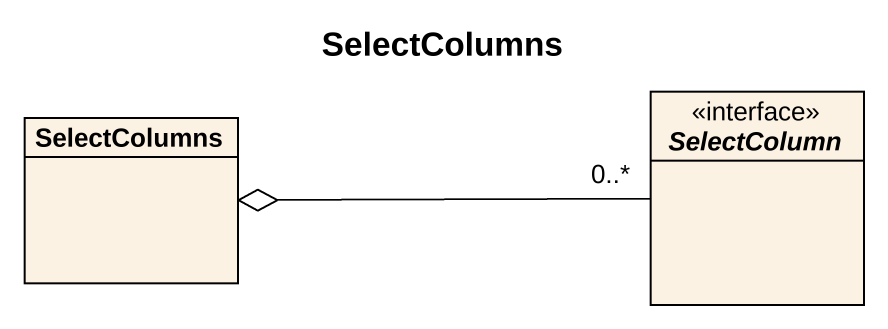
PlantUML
@startuml
title SelectColumns
hide circle
hide empty members
interface SelectColumn
class SelectColumns
SelectColumn "0..*" -left-o SelectColumns
@enduml
